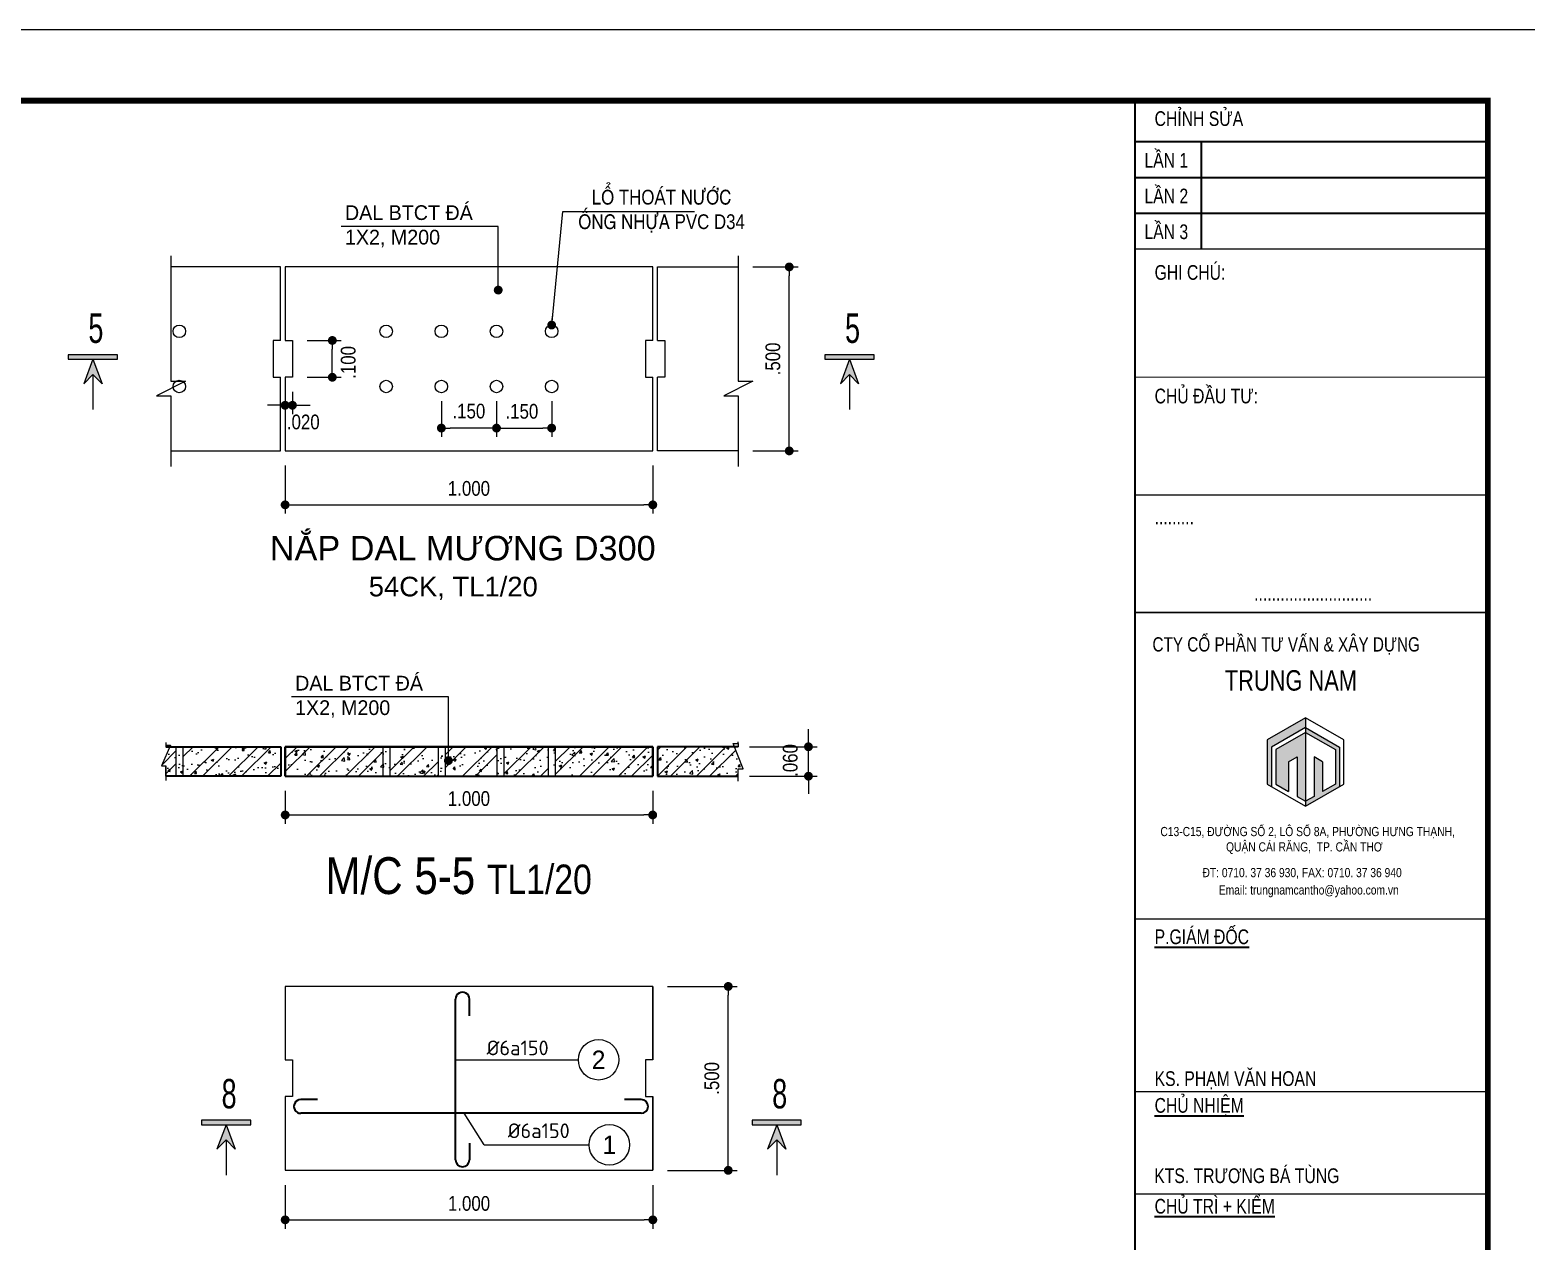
# Model space of a CAD drawing. Header units: millimetres. Extents: x -341 to 79, y 65 to 137.
# Drawn here: x -152.04 to -131.7, y 77.86 to 94.32 of the extents above; entities that cross this region are included whole.
import ezdxf
from ezdxf.enums import TextEntityAlignment as Align

# ---------------------------------------------------------------- set-up
doc = ezdxf.new("R2010")
doc.units = ezdxf.units.MM
doc.header["$LTSCALE"] = 0.3
doc.header["$MEASUREMENT"] = 0
doc.linetypes.add('ACAD_ISO03W100', pattern=[30, 12, -18])
doc.linetypes.add('HIDDEN', pattern=[0.375, 0.25, -0.125])
doc.layers.get('0').update_dxf_attribs({"linetype": 'CONTINUOUS', "lineweight": 13})
doc.layers.get('DEFPOINTS').update_dxf_attribs({"linetype": 'CONTINUOUS', "lineweight": 13})
for name, color, linetype in [('COBAN 61', 61, 'CONTINUOUS'), ('DUONGDAN 82', 82, 'CONTINUOUS'), ('GHI CHU', 30, 'CONTINUOUS'), ('GIUONG44', 44, 'CONTINUOUS'), ('LAYER 7', 7, 'CONTINUOUS'), ('LAYER1', 1, 'CONTINUOUS'), ('Layer10', 6, 'CONTINUOUS'), ('LAYER5', 5, 'CONTINUOUS'), ('LAYER7', 7, 'CONTINUOUS'), ('LAYER8', 8, 'CONTINUOUS'), ('TUONG43', 43, 'CONTINUOUS')]:
    doc.layers.add(name, color=color, linetype=linetype)
doc.layers.add('THOATNUOC', color=4, linetype='CONTINUOUS', lineweight=35)
doc.styles.add('AVO', font='VAVON.TTF')
doc.styles.add('HELVE-KT', font='VHELVCN.TTF')
doc.styles.add('ISO', font='isocpeur.ttf')
doc.styles.add('VNI - HELVE', font='VBOOKMN.TTF', dxfattribs={"width": 0.8})
doc.styles.add('VNIHC2', font='VHELVCN.TTF', dxfattribs={"width": 0.8})
doc.dimstyles.new('1-20', dxfattribs={"dimtxt": 0.2, "dimasz": 0.12, "dimexe": 0.12, "dimexo": 0.2, "dimgap": 0.12, "dimtad": 1, "dimdec": 3, "dimlfac": 0.2, "dimzin": 4, "dimdsep": 46, "dimtxsty": 'HELVE-KT', "dimblk1": 'DOT', "dimblk2": 'DOT', "dimsah": 1, "dimcen": -0.18, "dimadec": 3, "dimazin": 0, "dimtfac": 1, "dimtdec": 3, "dimtmove": 2, "dimatfit": 3, "dimldrblk": 'DOT', "dimfxl": 0, "dimtolj": 1, "dimtzin": 4, "dimarcsym": 0})

# ---------------------------------------------------------------- blocks, each defined once
blk = doc.blocks.new('_DOT')
at = {"color": 0, "linetype": 'ByBlock'}
blk.add_line((-0.5, 0), (-1, 0), dxfattribs=at)
at = {"color": 0, "linetype": 'ByBlock', "const_width": 0.5}
blk.add_lwpolyline([(-0.25, 0, 1), (0.25, 0, 1)], format="xyb", close=True, dxfattribs=at)
blk = doc.blocks.new('*D188')
at = {"layer": 'DEFPOINTS', "color": 0, "linetype": 'Continuous', "lineweight": -2, "ltscale": 0.08}
for p in [(-148.572, 88.601), (-143.572, 88.601), (-143.572, 87.868)]:
    blk.add_point(p, dxfattribs=at)
at = {"layer": 'LAYER1', "color": 0, "linetype": 'Continuous', "lineweight": -2, "ltscale": 0.08}
for p, q in [((-148.572, 88.401), (-148.572, 87.748)), ((-143.572, 88.401), (-143.572, 87.748)), ((-148.452, 87.868), (-143.692, 87.868))]:
    blk.add_line(p, q, dxfattribs=at)
at = {"layer": 'LAYER1', "color": 0, "linetype": 'Continuous', "lineweight": -2, "ltscale": 0.08, "xscale": 0.12, "yscale": 0.12, "zscale": 0.12, "rotation": 180}
blk.add_blockref('_DOT', (-148.572, 87.868), dxfattribs=at)
at = {"layer": 'LAYER1', "color": 0, "linetype": 'Continuous', "lineweight": -2, "ltscale": 0.08, "xscale": 0.12, "yscale": 0.12, "zscale": 0.12}
blk.add_blockref('_DOT', (-143.572, 87.868), dxfattribs=at)
at = {"layer": 'LAYER1', "color": 0, "linetype": 'Continuous', "ltscale": 0.08, "insert": (-146.072, 88.09), "char_height": 0.2, "attachment_point": 5, "style": 'HELVE-KT'}
blk.add_mtext('\\A1;1.000', dxfattribs=at)
blk = doc.blocks.new('*D189')
at = {"layer": 'DEFPOINTS', "color": 0, "linetype": 'Continuous', "lineweight": -2, "ltscale": 0.08}
for p in [(-142.41, 91.102), (-141.716, 91.102), (-142.41, 88.601)]:
    blk.add_point(p, dxfattribs=at)
at = {"layer": 'LAYER1', "color": 0, "linetype": 'Continuous', "lineweight": -2, "ltscale": 0.08}
for p, q in [((-142.21, 91.102), (-141.596, 91.102)), ((-141.716, 88.721), (-141.716, 90.982)), ((-142.21, 88.601), (-141.596, 88.601))]:
    blk.add_line(p, q, dxfattribs=at)
at = {"layer": 'LAYER1', "color": 0, "linetype": 'Continuous', "lineweight": -2, "ltscale": 0.08, "xscale": 0.12, "yscale": 0.12, "zscale": 0.12}
for p, rotation in [((-141.716, 91.102), 90), ((-141.716, 88.601), 270)]:
    blk.add_blockref('_DOT', p, dxfattribs=dict(at, rotation=rotation))
at = {"layer": 'LAYER1', "color": 0, "linetype": 'Continuous', "ltscale": 0.08, "insert": (-141.938, 89.851), "char_height": 0.2, "attachment_point": 5, "rotation": 90, "style": 'HELVE-KT'}
blk.add_mtext('\\A1;.500', dxfattribs=at)
blk = doc.blocks.new('*D190')
at = {"layer": 'DEFPOINTS', "color": 0, "linetype": 'Continuous', "lineweight": -2, "ltscale": 0.08}
for p in [(-148.571, 84.179), (-143.573, 84.179), (-143.573, 83.652)]:
    blk.add_point(p, dxfattribs=at)
at = {"layer": 'LAYER1', "color": 0, "linetype": 'Continuous', "lineweight": -2, "ltscale": 0.08}
for p, q in [((-148.571, 83.979), (-148.571, 83.532)), ((-143.573, 83.979), (-143.573, 83.532)), ((-148.451, 83.652), (-143.693, 83.652))]:
    blk.add_line(p, q, dxfattribs=at)
at = {"layer": 'LAYER1', "color": 0, "linetype": 'Continuous', "lineweight": -2, "ltscale": 0.08, "xscale": 0.12, "yscale": 0.12, "zscale": 0.12, "rotation": 180}
blk.add_blockref('_DOT', (-148.571, 83.652), dxfattribs=at)
at = {"layer": 'LAYER1', "color": 0, "linetype": 'Continuous', "lineweight": -2, "ltscale": 0.08, "xscale": 0.12, "yscale": 0.12, "zscale": 0.12}
blk.add_blockref('_DOT', (-143.573, 83.652), dxfattribs=at)
at = {"layer": 'LAYER1', "color": 0, "linetype": 'Continuous', "ltscale": 0.08, "insert": (-146.072, 83.874), "char_height": 0.2, "attachment_point": 5, "style": 'HELVE-KT'}
blk.add_mtext('\\A1;1.000', dxfattribs=at)
blk = doc.blocks.new('*D191')
at = {"layer": 'DEFPOINTS', "color": 0, "linetype": 'Continuous', "lineweight": -2, "ltscale": 0.08}
for p in [(-142.457, 84.579), (-141.455, 84.579), (-142.457, 84.179)]:
    blk.add_point(p, dxfattribs=at)
at = {"layer": 'LAYER1', "color": 0, "linetype": 'Continuous', "lineweight": -2, "ltscale": 0.08}
for p, q in [((-141.455, 84.699), (-141.455, 84.819)), ((-142.257, 84.579), (-141.335, 84.579)), ((-141.455, 84.179), (-141.455, 84.579)), ((-142.257, 84.179), (-141.335, 84.179)), ((-141.455, 84.059), (-141.455, 83.939))]:
    blk.add_line(p, q, dxfattribs=at)
at = {"layer": 'LAYER1', "color": 0, "linetype": 'Continuous', "lineweight": -2, "ltscale": 0.08, "xscale": 0.12, "yscale": 0.12, "zscale": 0.12}
for p, rotation in [((-141.455, 84.579), 270), ((-141.455, 84.179), 90)]:
    blk.add_blockref('_DOT', p, dxfattribs=dict(at, rotation=rotation))
at = {"layer": 'LAYER1', "color": 0, "linetype": 'Continuous', "ltscale": 0.08, "insert": (-141.702, 84.393), "char_height": 0.2, "attachment_point": 5, "rotation": 90, "style": 'HELVE-KT'}
blk.add_mtext('\\A1;.060', dxfattribs=at)
blk = doc.blocks.new('*D192')
at = {"layer": 'DEFPOINTS', "color": 0, "linetype": 'Continuous', "lineweight": -2, "ltscale": 0.08}
for p in [(-148.571, 78.821), (-143.571, 78.821), (-143.571, 78.148)]:
    blk.add_point(p, dxfattribs=at)
at = {"layer": 'LAYER1', "color": 0, "linetype": 'Continuous', "lineweight": -2, "ltscale": 0.08}
for p, q in [((-148.571, 78.621), (-148.571, 78.028)), ((-143.571, 78.621), (-143.571, 78.028)), ((-148.451, 78.148), (-143.691, 78.148))]:
    blk.add_line(p, q, dxfattribs=at)
at = {"layer": 'LAYER1', "color": 0, "linetype": 'Continuous', "lineweight": -2, "ltscale": 0.08, "xscale": 0.12, "yscale": 0.12, "zscale": 0.12, "rotation": 180}
blk.add_blockref('_DOT', (-148.571, 78.148), dxfattribs=at)
at = {"layer": 'LAYER1', "color": 0, "linetype": 'Continuous', "lineweight": -2, "ltscale": 0.08, "xscale": 0.12, "yscale": 0.12, "zscale": 0.12}
blk.add_blockref('_DOT', (-143.571, 78.148), dxfattribs=at)
at = {"layer": 'LAYER1', "color": 0, "linetype": 'Continuous', "ltscale": 0.08, "insert": (-146.071, 78.37), "char_height": 0.2, "attachment_point": 5, "style": 'HELVE-KT'}
blk.add_mtext('\\A1;1.000', dxfattribs=at)
blk = doc.blocks.new('*D193')
at = {"layer": 'DEFPOINTS', "color": 0, "linetype": 'Continuous', "lineweight": -2, "ltscale": 0.08}
for p in [(-143.571, 81.321), (-142.546, 81.321), (-143.571, 78.821)]:
    blk.add_point(p, dxfattribs=at)
at = {"layer": 'LAYER1', "color": 0, "linetype": 'Continuous', "lineweight": -2, "ltscale": 0.08}
for p, q in [((-143.371, 81.321), (-142.426, 81.321)), ((-142.546, 78.941), (-142.546, 81.201)), ((-143.371, 78.821), (-142.426, 78.821))]:
    blk.add_line(p, q, dxfattribs=at)
at = {"layer": 'LAYER1', "color": 0, "linetype": 'Continuous', "lineweight": -2, "ltscale": 0.08, "xscale": 0.12, "yscale": 0.12, "zscale": 0.12}
for p, rotation in [((-142.546, 81.321), 90), ((-142.546, 78.821), 270)]:
    blk.add_blockref('_DOT', p, dxfattribs=dict(at, rotation=rotation))
at = {"layer": 'LAYER1', "color": 0, "linetype": 'Continuous', "ltscale": 0.08, "insert": (-142.768, 80.071), "char_height": 0.2, "attachment_point": 5, "rotation": 90, "style": 'HELVE-KT'}
blk.add_mtext('\\A1;.500', dxfattribs=at)
blk = doc.blocks.new('*D196')
at = {"layer": 'DEFPOINTS', "color": 0, "linetype": 'Continuous', "lineweight": -2, "ltscale": 0.08}
for p in [(-148.572, 89.602), (-148.472, 89.602), (-148.472, 89.221)]:
    blk.add_point(p, dxfattribs=at)
at = {"layer": 'LAYER1', "color": 0, "linetype": 'Continuous', "lineweight": -2, "ltscale": 0.08}
for p, q in [((-148.572, 89.402), (-148.572, 89.101)), ((-148.472, 89.402), (-148.472, 89.101)), ((-148.692, 89.221), (-148.812, 89.221)), ((-148.572, 89.221), (-148.472, 89.221)), ((-148.352, 89.221), (-148.232, 89.221))]:
    blk.add_line(p, q, dxfattribs=at)
at = {"layer": 'LAYER1', "color": 0, "linetype": 'Continuous', "lineweight": -2, "ltscale": 0.08, "xscale": 0.12, "yscale": 0.12, "zscale": 0.12}
blk.add_blockref('_DOT', (-148.572, 89.221), dxfattribs=at)
at = {"layer": 'LAYER1', "color": 0, "linetype": 'Continuous', "lineweight": -2, "ltscale": 0.08, "xscale": 0.12, "yscale": 0.12, "zscale": 0.12, "rotation": 180}
blk.add_blockref('_DOT', (-148.472, 89.221), dxfattribs=at)
at = {"layer": 'LAYER1', "color": 0, "linetype": 'Continuous', "ltscale": 0.08, "insert": (-148.325, 88.993), "char_height": 0.2, "attachment_point": 5, "style": 'HELVE-KT'}
blk.add_mtext('\\A1;.020', dxfattribs=at)
blk = doc.blocks.new('*D197')
at = {"layer": 'DEFPOINTS', "color": 0, "linetype": 'Continuous', "lineweight": -2, "ltscale": 0.08}
for p in [(-148.472, 90.102), (-147.93, 90.102), (-148.472, 89.602)]:
    blk.add_point(p, dxfattribs=at)
at = {"layer": 'LAYER1', "color": 0, "linetype": 'Continuous', "lineweight": -2, "ltscale": 0.08}
for p, q in [((-148.272, 90.102), (-147.81, 90.102)), ((-147.93, 89.722), (-147.93, 89.982)), ((-148.272, 89.602), (-147.81, 89.602))]:
    blk.add_line(p, q, dxfattribs=at)
at = {"layer": 'LAYER1', "color": 0, "linetype": 'Continuous', "lineweight": -2, "ltscale": 0.08, "xscale": 0.12, "yscale": 0.12, "zscale": 0.12}
for p, rotation in [((-147.93, 90.102), 90), ((-147.93, 89.602), 270)]:
    blk.add_blockref('_DOT', p, dxfattribs=dict(at, rotation=rotation))
at = {"layer": 'LAYER1', "color": 0, "linetype": 'Continuous', "ltscale": 0.08, "insert": (-147.713, 89.804), "char_height": 0.2, "attachment_point": 5, "rotation": 90, "style": 'HELVE-KT'}
blk.add_mtext('\\A1;.100', dxfattribs=at)
blk = doc.blocks.new('*D198')
at = {"layer": 'DEFPOINTS', "color": 0, "linetype": 'Continuous', "lineweight": -2, "ltscale": 0.08}
for p in [(-145.697, 89.477), (-144.947, 89.477), (-144.947, 88.911)]:
    blk.add_point(p, dxfattribs=at)
at = {"layer": 'LAYER1', "color": 0, "linetype": 'Continuous', "lineweight": -2, "ltscale": 0.08}
for p, q in [((-145.697, 89.277), (-145.697, 88.791)), ((-144.947, 89.277), (-144.947, 88.791)), ((-145.577, 88.911), (-145.067, 88.911))]:
    blk.add_line(p, q, dxfattribs=at)
at = {"layer": 'LAYER1', "color": 0, "linetype": 'Continuous', "lineweight": -2, "ltscale": 0.08, "xscale": 0.12, "yscale": 0.12, "zscale": 0.12, "rotation": 180}
blk.add_blockref('_DOT', (-145.697, 88.911), dxfattribs=at)
at = {"layer": 'LAYER1', "color": 0, "linetype": 'Continuous', "lineweight": -2, "ltscale": 0.08, "xscale": 0.12, "yscale": 0.12, "zscale": 0.12}
blk.add_blockref('_DOT', (-144.947, 88.911), dxfattribs=at)
at = {"layer": 'LAYER1', "color": 0, "linetype": 'Continuous', "ltscale": 0.08, "insert": (-145.352, 89.138), "char_height": 0.2, "attachment_point": 5, "style": 'HELVE-KT'}
blk.add_mtext('\\A1;.150', dxfattribs=at)
blk = doc.blocks.new('*D199')
at = {"layer": 'DEFPOINTS', "color": 0, "linetype": 'Continuous', "lineweight": -2, "ltscale": 0.08}
for p in [(-146.447, 89.477), (-145.697, 89.477), (-146.447, 88.911)]:
    blk.add_point(p, dxfattribs=at)
at = {"layer": 'LAYER1', "color": 0, "linetype": 'Continuous', "lineweight": -2, "ltscale": 0.08}
for p, q in [((-146.447, 89.277), (-146.447, 88.791)), ((-145.697, 89.277), (-145.697, 88.791)), ((-145.817, 88.911), (-146.327, 88.911))]:
    blk.add_line(p, q, dxfattribs=at)
at = {"layer": 'LAYER1', "color": 0, "linetype": 'Continuous', "lineweight": -2, "ltscale": 0.08, "xscale": 0.12, "yscale": 0.12, "zscale": 0.12, "rotation": 180}
blk.add_blockref('_DOT', (-146.447, 88.911), dxfattribs=at)
at = {"layer": 'LAYER1', "color": 0, "linetype": 'Continuous', "lineweight": -2, "ltscale": 0.08, "xscale": 0.12, "yscale": 0.12, "zscale": 0.12}
blk.add_blockref('_DOT', (-145.697, 88.911), dxfattribs=at)
at = {"layer": 'LAYER1', "color": 0, "linetype": 'Continuous', "ltscale": 0.08, "insert": (-146.073, 89.141), "char_height": 0.2, "attachment_point": 5, "style": 'HELVE-KT'}
blk.add_mtext('\\A1;.150', dxfattribs=at)
blk = doc.blocks.new('GA')
at = {"linetype": 'Continuous', "ltscale": 0.08}
h = blk.add_hatch(color=8, dxfattribs=at)
h.paths.add_polyline_path([(158.27, 167.362), (158.27, 167.496), (157.749, 167.195), (157.749, 166.594), (157.807, 166.561), (157.807, 167.095)])
h.paths.add_polyline_path([(158.27, 167.296), (157.865, 167.062), (157.865, 166.594), (158.039, 166.494), (158.039, 166.895), (158.154, 166.962), (158.154, 166.427), (158.27, 166.36)])
blk.add_hatch(color=8, dxfattribs=at).paths.add_polyline_path([(158.502, 166.895), (158.386, 166.962), (158.386, 166.427), (158.27, 166.36), (158.27, 166.294), (158.733, 166.561), (158.733, 167.095), (158.27, 167.362), (158.27, 167.296), (158.675, 167.062), (158.675, 166.594), (158.502, 166.494)])
for p, q in [((158.27, 167.496), (158.27, 167.362)), ((158.27, 167.496), (158.27, 166.294)), ((158.27, 167.362), (157.807, 167.095)), ((158.27, 167.296), (157.865, 167.062)), ((158.27, 167.362), (158.733, 167.095)), ((158.27, 167.296), (158.27, 166.36)), ((158.27, 167.296), (158.675, 167.062)), ((157.807, 167.095), (157.807, 166.561)), ((157.865, 167.062), (157.865, 166.594)), ((158.675, 167.062), (158.675, 166.594)), ((158.733, 167.095), (158.733, 166.561)), ((158.039, 166.895), (158.154, 166.962)), ((158.039, 166.895), (158.039, 166.494)), ((158.154, 166.962), (158.154, 166.427)), ((158.502, 166.895), (158.386, 166.962)), ((158.386, 166.962), (158.386, 166.427)), ((158.502, 166.895), (158.502, 166.494))]:
    blk.add_line(p, q, dxfattribs=at)
blk.add_lwpolyline([(157.749, 166.594), (158.27, 166.294), (158.791, 166.594), (158.791, 167.195), (158.27, 167.496), (157.749, 167.195)], close=True, dxfattribs=at)
for points in [[(157.865, 166.594), (158.039, 166.494)], [(158.675, 166.594), (158.502, 166.494)], [(158.154, 166.427), (158.27, 166.36)], [(158.386, 166.427), (158.27, 166.36)]]:
    blk.add_lwpolyline(points, dxfattribs=at)
for points in [[(155.949, 153.941), (160.749, 153.941)], [(155.949, 153.594), (160.749, 153.594)], [(155.949, 152.621), (160.749, 152.621)], [(155.949, 152.274), (160.749, 152.274)]]:
    blk.add_lwpolyline(points)
at = {"layer": 'LAYER 7', "lineweight": 35}
for points in [[(155.949, 175.327), (160.749, 175.327)], [(156.853, 173.869), (156.853, 175.327)], [(155.949, 174.841), (160.749, 174.841)], [(155.949, 174.355), (160.749, 174.355)], [(155.949, 156.371), (160.749, 156.371)], [(158.666, 148.802), (158.666, 148.108)], [(159.707, 148.802), (159.707, 148.802), (159.707, 148.108)], [(159.707, 148.455), (160.749, 148.455)]]:
    blk.add_lwpolyline(points, dxfattribs=at)
at = {"layer": 'LAYER7', "const_width": 0.0278}
blk.add_lwpolyline([(160.749, 175.883), (155.949, 175.883), (155.949, 148.108), (160.749, 148.108)], close=True, dxfattribs=at)
at = {"layer": 'LAYER7'}
for points, const_width in [([(155.949, 173.869), (160.749, 173.869)], 0.0174), ([(155.949, 172.125), (160.749, 172.125)], 0.0174), ([(155.949, 170.525), (160.749, 170.525)], 0.0174), ([(155.949, 168.925), (160.749, 168.925)], 0.0212), ([(155.949, 164.759), (160.749, 164.759)], 0.0174), ([(155.949, 162.412), (160.749, 162.412)], 0.0174), ([(155.949, 161.023), (160.749, 161.023)], 0.0174), ([(155.949, 159.634), (160.749, 159.634)], 0.0174), ([(155.949, 158.246), (160.749, 158.246)], 0.0174), ([(155.949, 156.857), (160.749, 156.857)], 0.0174), ([(155.949, 151.51), (160.749, 151.51)], 0.0174), ([(155.949, 148.802), (160.749, 148.802)], 0.0174)]:
    blk.add_lwpolyline(points, dxfattribs=dict(at, const_width=const_width))
at = {"layer": 'LAYER 7', "lineweight": 35, "attachment_point": 1, "style": 'VNI - HELVE'}
for s, insert, char_height, width in [('CHÆNH SÖÛA', (156.217, 175.74), 0.2, 5.31965), ('LAÀN 1', (156.079, 175.174), 0.2, 5.31965), ('LAÀN 2', (156.079, 174.688), 0.2, 5.31965), ('LAÀN 3', (156.079, 174.202), 0.2, 5.31965), ('GHI CHUÙ:', (156.217, 173.649), 0.2, 5.31965), ('CHUÛ ÑAÀU TÖ:', (156.217, 171.969), 0.2, 5.31965), ('.........', (156.217, 170.324), 0.2, 5.31965), ('...........................', (157.571, 169.286), 0.2, 5.31965), ('{\\LP.GIAÙM ÑOÁC}', (156.217, 164.618), 0.2, 5.31965), ('KS. PHAÏM VAÊN HOAN', (156.217, 162.69), 0.2, 5.31965), ('{\\LCHUÛ NHIEÄM}', (156.217, 162.326), 0.2, 5.31965), ('KTS. TRÖÔNG BAÙ TUØNG', (156.212, 161.37), 0.2, 5.31965), ('{\\LCHUÛ TRÌ + KIEÅM}', (156.217, 160.955), 0.2, 5.31965), ('KS. PHAÏM VAÊN HOAN', (156.217, 159.912), 0.2, 5.31965), ('{\\LTHIEÁT KEÁ}', (156.217, 159.532), 0.2, 5.31965), ('KS. PHAÏM VAÊN HOAN', (156.217, 158.524), 0.2, 5.31965), ('{\\LTHEÅ HIEÄN}', (156.217, 158.179), 0.2, 5.31965), ('KS. ÑAËNG MINH VUI', (156.217, 157.177), 0.2, 5.31965), ('{\\fVNI-Helve|b0|i0|c0|p2;THIEÁT KEÁ BAÛN VEÕ THI COÂNG}', (156.707, 156.71), 0.2, 5.31965), ('{\\fVNI-Helve|b0|i0|c0|p2;TEÂN COÂNG TRÌNH}', (157.273, 156.212), 0.2, 5.31965), ('XAÂY DÖÏNG KHU NHAØ ÔÛ CHO\\PVÑV, HLV THEÅ THAO THAØNH \\PTÍCH CAO TAÏI KHU LHTDTT, \\P       TP. CAÀN THÔ', (156.192, 155.772), 0.25, 7.09083), ('{\\fVNI-Helve|b0|i0|c0|p2;HAÏNG MUÏC:}', (157.663, 153.883), 0.2, 5.31965), ('THOAÙT NÖÔÙC NGOAÏI VI', (156.489, 153.247), 0.25, 7.09083), ('{\\fVNI-Helve|b0|i0|c0|p2;ÑÒA ÑIEÅM:}', (157.754, 152.524), 0.2, 5.31965), ('{\\fVNI-Helve|b0|i0|c0|p2;.....................}', (157.72, 152.167), 0.17359, 5.31965), ('{\\fVNI-Helve|b0|i0|c0|p2;TEÂN BAÛN VEÕ}', (157.678, 151.327), 0.2, 5.31965), ('{\\fVNI-Helve|b0|i0|c0|p2;HOAØN THAØNH}', (156.785, 148.695), 0.15, 5.31965), ('{\\fVNI-Helve|b0|i0|c0|p2;TN}', (159.047, 148.564), 0.2, 5.31965), ('{\\fVNI-Helve|b0|i0|c0|p2;.../10/2014}', (156.859, 148.43), 0.2, 5.31965), ('{\\fVNI-Helve|b0|i0|c0|p2;05}', (160.129, 148.392), 0.2, 5.31965)]:
    blk.add_mtext(s, dxfattribs=dict(at, insert=insert, char_height=char_height, width=width))
at = {"layer": 'LAYER5', "attachment_point": 1, "style": 'VNI - HELVE'}
for s, insert, char_height, width in [('{\\H0.9774x;CTY COÅ PHAÀN TÖ VAÁN & XAÂY DÖÏNG} ', (156.188, 168.59), 0.19891, 4.67984), ('TRUNG NAM', (157.171, 168.142), 0.2777, 3.59296), ('{\\fVNI-Helve|b0|i0|c0|p2;C13-C15, ÑÖÔØNG SOÁ 2, LOÂ SOÁ 8A, PHÖÔØNG HÖNG THAÏNH, \\P                       QUAÄN CAÙI RAÊNG,  TP. CAÀN THÔ}', (156.296, 166.011), 0.12499, 8.0242), ('{\\fVNI-Helve|b0|i0|c0|p2;ÑT: 0710. 37 36 930, FAX: 0710. 37 36 940}', (156.868, 165.453), 0.12499, 8.0242), ('{\\fVNI-Helve|b0|i0|c0|p2;Email: trungnamcantho@yahoo.com.vn}', (157.09, 165.217), 0.12499, 8.0242)]:
    blk.add_mtext(s, dxfattribs=dict(at, insert=insert, char_height=char_height, width=width))

msp = doc.modelspace()

# ---------------------------------------------------------------- hatches: boundary and pattern name
at = {"layer": 'LAYER7', "linetype": 'Continuous', "ltscale": 0.08}
for points in [[(-151.1865, 89.8466), (-151.3107, 89.5139), (-151.1865, 89.6402), (-151.0622, 89.5139)], [(-140.8963, 89.8466), (-141.0206, 89.5139), (-140.8963, 89.6402), (-140.7721, 89.5139)], [(-149.3751, 79.441), (-149.4994, 79.1084), (-149.3751, 79.2347), (-149.2509, 79.1084)], [(-141.8871, 79.441), (-142.0114, 79.1084), (-141.8871, 79.2347), (-141.7629, 79.1084)]]:
    msp.add_hatch(color=256, dxfattribs=at).paths.add_polyline_path(points)
at = {"layer": 'LAYER8', "linetype": 'Continuous', "ltscale": 0.08}
h = msp.add_hatch(dxfattribs=at)
h.set_pattern_fill('AR-CONC', color=256, scale=0.05, style=0)
h.set_pattern_definition([(50, (213.32863, -141.8182), (0.3586301, -0.03137607), [0.0375, -0.4125]), (355, (213.32863, -141.8182), (-0.06937567, 0.37609607), [0.03, -0.33]), (100.4514, (213.35852, -141.8208), (0.2892547, 0.34471977), [0.0318701, -0.35057106]), (46.1842, (213.32863, -141.7182), (0.53362052, -0.0827595), [0.05625, -0.61875]), (96.6356, (213.3731, -141.7251), (0.46733135, 0.48705894), [0.04780514, -0.5258565]), (351.1842, (213.32863, -141.7182), (0.467331, 0.4870593), [0.045, -0.495]), (21, (213.37863, -141.7432), (0.29845353, -0.20130945), [0.0375, -0.4125]), (326, (213.37863, -141.7432), (0.12165767, 0.36257502), [0.03, -0.33]), (71.4514, (213.4035, -141.75997), (0.42011131, 0.16126525), [0.0318701, -0.35057106]), (37.5, (213.32863, -141.8182), (0.006079928, 0.166446927), [0, -0.326, 0, -0.335, 0, -0.33125]), (7.5, (213.32863, -141.8182), (0.13153477, 0.197205856), [0, -0.191, 0, -0.3185, 0, -0.12625]), (327.5, (213.21713, -141.8182), (0.26691122, -0.011277436), [0, -0.125, 0, -0.39, 0, -0.5175]), (317.5, (213.16713, -141.8182), (0.29159308, 0.05005249), [0, -0.1625, 0, -0.259, 0, -0.3675])])
h.paths.add_polyline_path([(-148.6319, 84.1792), (-148.6319, 84.5792), (-149.9569, 84.5792), (-149.9569, 84.1792)])
h.paths.add_polyline_path([(-150.0569, 84.1792), (-149.9569, 84.1792), (-149.9569, 84.5792), (-150.0569, 84.5792)])
h.paths.add_polyline_path([(-147.2428, 84.1792), (-147.2428, 84.5792), (-148.5713, 84.5792), (-148.5713, 84.1792)])
h.paths.add_polyline_path([(-147.2428, 84.1792), (-147.1428, 84.1792), (-147.1428, 84.5792), (-147.2428, 84.5792)])
h.paths.add_polyline_path([(-146.4928, 84.1792), (-146.4928, 84.5792), (-147.1428, 84.5792), (-147.1428, 84.1792)])
h.paths.add_polyline_path([(-146.3928, 84.5792), (-146.4928, 84.5792), (-146.4928, 84.1792), (-146.3928, 84.1792)])
h.paths.add_polyline_path([(-145.6928, 84.1792), (-145.6928, 84.5792), (-146.3928, 84.5792), (-146.3928, 84.1792)])
h.paths.add_polyline_path([(-145.5928, 84.5792), (-145.6928, 84.5792), (-145.6928, 84.1792), (-145.5928, 84.1792)])
h.paths.add_polyline_path([(-144.9928, 84.1792), (-144.9928, 84.5792), (-145.5928, 84.5792), (-145.5928, 84.1792)])
h.paths.add_polyline_path([(-144.8928, 84.5792), (-144.9928, 84.5792), (-144.9928, 84.1792), (-144.8928, 84.1792)])
h.paths.add_polyline_path([(-143.5728, 84.1792), (-143.5728, 84.5792), (-144.8928, 84.5792), (-144.8928, 84.1792)])
h.paths.add_polyline_path([(-142.411, 84.1792), (-142.411, 84.2786), (-142.3426, 84.2786), (-142.4622, 84.5792), (-143.5088, 84.5792), (-143.5088, 84.1792)])
h.paths.add_polyline_path([(-150.1411, 84.5792), (-150.2525, 84.3192), (-150.1925, 84.3192), (-150.1925, 84.1792), (-150.0569, 84.1792), (-150.0569, 84.5792)])
at = {"layer": 'LAYER8', "linetype": 'ByBlock'}
h = msp.add_hatch(dxfattribs=at)
h.set_pattern_fill('ANSI32', color=256, style=0)
h.set_pattern_definition([(45, (213.32863, -141.8182), (-0.26516504, 0.26516504), []), (45, (213.5054, -141.8182), (-0.26516504, 0.26516504), [])])
h.paths.add_polyline_path([(-147.2428, 84.1792), (-147.2428, 84.5792), (-148.5713, 84.5792), (-148.5713, 84.1792)])
h.paths.add_polyline_path([(-148.6319, 84.1792), (-148.6319, 84.5792), (-149.9569, 84.5792), (-149.9569, 84.1792)])
h.paths.add_polyline_path([(-146.4928, 84.1792), (-146.4928, 84.5792), (-147.1428, 84.5792), (-147.1428, 84.1792)])
h.paths.add_polyline_path([(-145.6928, 84.1792), (-145.6928, 84.5792), (-146.3928, 84.5792), (-146.3928, 84.1792)])
h.paths.add_polyline_path([(-144.9928, 84.1792), (-144.9928, 84.5792), (-145.5928, 84.5792), (-145.5928, 84.1792)])
h.paths.add_polyline_path([(-143.5728, 84.1792), (-143.5728, 84.5792), (-144.8928, 84.5792), (-144.8928, 84.1792)])
h.paths.add_polyline_path([(-142.411, 84.1792), (-142.411, 84.2786), (-142.3426, 84.2786), (-142.4622, 84.5792), (-143.5088, 84.5792), (-143.5088, 84.1792)])
h.paths.add_polyline_path([(-150.1411, 84.5792), (-150.2525, 84.3192), (-150.1925, 84.3192), (-150.1925, 84.1792), (-150.0569, 84.1792), (-150.0569, 84.5792)])

# ---------------------------------------------------------------- linework, layer by layer
at = {"layer": 'COBAN 61'}
for p, q in [((-148.6361, 91.102), (-150.1256, 91.102)), ((-148.6361, 90.102), (-148.6361, 91.102)), ((-143.5721, 91.102), (-148.5721, 91.102)), ((-148.5721, 91.102), (-148.5721, 90.102)), ((-143.5721, 90.102), (-143.5721, 91.102)), ((-143.508, 90.102), (-143.508, 91.102)), ((-143.508, 91.102), (-142.4095, 91.102)), ((-148.6361, 90.102), (-148.7361, 90.102)), ((-148.7361, 90.102), (-148.7361, 89.602)), ((-148.5721, 90.102), (-148.4721, 90.102)), ((-148.4721, 90.102), (-148.4721, 89.602)), ((-143.5721, 90.102), (-143.6721, 90.102)), ((-143.6721, 90.102), (-143.6721, 89.602)), ((-143.508, 90.102), (-143.408, 90.102)), ((-143.408, 90.102), (-143.408, 89.602)), ((-148.7361, 89.602), (-148.6361, 89.602)), ((-148.6361, 88.6006), (-148.6361, 89.602)), ((-148.5721, 89.602), (-148.5721, 88.6006)), ((-148.4721, 89.602), (-148.5721, 89.602)), ((-143.6721, 89.602), (-143.5721, 89.602)), ((-143.5721, 88.6006), (-143.5721, 89.602)), ((-143.508, 88.6006), (-143.508, 89.602)), ((-143.408, 89.602), (-143.508, 89.602)), ((-150.1256, 88.6006), (-148.6361, 88.6006)), ((-148.5721, 88.6006), (-143.5721, 88.6006)), ((-142.4095, 88.6006), (-143.508, 88.6006)), ((-143.5713, 81.3214), (-148.5713, 81.3214)), ((-148.5713, 81.3214), (-148.5713, 80.3227)), ((-143.5713, 81.3214), (-148.5713, 81.3214)), ((-148.5713, 81.3214), (-148.5713, 80.3227)), ((-143.5713, 81.3214), (-143.5713, 80.3227)), ((-143.5713, 80.3227), (-143.5713, 81.3214)), ((-148.5713, 80.3227), (-148.4713, 80.3227)), ((-148.4713, 80.3227), (-148.4713, 79.8227)), ((-143.5713, 80.3227), (-143.6713, 80.3227)), ((-143.6713, 80.3227), (-143.6713, 79.8227)), ((-148.5713, 79.8227), (-148.5713, 78.8214)), ((-148.5713, 79.8227), (-148.5713, 78.8214)), ((-148.4713, 79.8227), (-148.5713, 79.8227)), ((-143.6713, 79.8227), (-143.5713, 79.8227)), ((-143.5713, 79.8227), (-143.5713, 78.8214)), ((-143.5713, 78.8214), (-143.5713, 79.8227)), ((-148.5713, 78.8214), (-143.5713, 78.8214)), ((-148.5713, 78.8214), (-143.5713, 78.8214))]:
    msp.add_line(p, q, dxfattribs=at)
at = {"layer": 'DEFPOINTS', "linetype": 'Continuous', "ltscale": 0.08}
msp.add_lwpolyline([(-173.2157, 64.6235), (-131.2157, 64.6235), (-131.2157, 94.3235), (-173.2157, 94.3235)], close=True, dxfattribs=at)
at = {"layer": 'DUONGDAN 82'}
for centre in [(-144.3091, 80.3239), (-144.1621, 79.1679)]:
    msp.add_ellipse(centre, major_axis=(-0.1945, 0.1945), ratio=1, start_param=4.7123889, end_param=10.9955742, dxfattribs=at)
at = {"layer": 'GIUONG44', "linetype": 'Continuous', "ltscale": 0.08}
for points in [[(-150.1256, 91.2509), (-150.1256, 89.5491), (-149.9279, 89.5491), (-150.3233, 89.3514), (-150.1256, 89.3514), (-150.1256, 88.3911)], [(-142.4095, 91.2509), (-142.4095, 89.5491), (-142.2118, 89.5491), (-142.6072, 89.3514), (-142.4095, 89.3514), (-142.4095, 88.3911)]]:
    msp.add_lwpolyline(points, dxfattribs=at)
at = {"layer": 'LAYER1', "linetype": 'Continuous', "ltscale": 0.08}
for points in [[(-151.5212, 89.8466), (-150.8517, 89.8466), (-150.8517, 89.9089), (-151.5212, 89.9089)], [(-141.2311, 89.8466), (-140.5616, 89.8466), (-140.5616, 89.9089), (-141.2311, 89.9089)], [(-149.7099, 79.441), (-149.0404, 79.441), (-149.0404, 79.5034), (-149.7099, 79.5034)], [(-142.2219, 79.441), (-141.5524, 79.441), (-141.5524, 79.5034), (-142.2219, 79.5034)]]:
    msp.add_lwpolyline(points, close=True, dxfattribs=at)
for points in [[(-146.2532, 80.3219), (-144.5841, 80.3219)], [(-145.866, 79.1659), (-146.1371, 79.5965)], [(-145.866, 79.1659), (-144.4371, 79.1659)]]:
    msp.add_lwpolyline(points, dxfattribs=at)
for points in [[(-151.5212, 89.8466), (-151.5212, 89.9089), (-150.8517, 89.8466), (-150.8517, 89.9089)], [(-141.2311, 89.8466), (-141.2311, 89.9089), (-140.5616, 89.8466), (-140.5616, 89.9089)], [(-149.7099, 79.441), (-149.7099, 79.5034), (-149.0404, 79.441), (-149.0404, 79.5034)], [(-142.2219, 79.441), (-142.2219, 79.5034), (-141.5524, 79.441), (-141.5524, 79.5034)]]:
    msp.add_solid(points, dxfattribs=at)
at = {"layer": 'LAYER7', "linetype": 'Continuous', "ltscale": 0.003}
for p, q in [((-142.411, 84.6224), (-142.411, 84.6479)), ((-142.3426, 84.2786), (-142.4794, 84.6224)), ((-142.4794, 84.6224), (-142.411, 84.6224)), ((-142.411, 84.1131), (-142.411, 84.2786)), ((-142.411, 84.2786), (-142.3426, 84.2786))]:
    msp.add_line(p, q, dxfattribs=at)
at = {"layer": 'LAYER7', "linetype": 'HIDDEN', "ltscale": 20}
for p, q in [((-150.1325, 84.5992), (-150.2525, 84.3192)), ((-150.1925, 84.6392), (-150.1925, 84.5992)), ((-150.1925, 84.5992), (-150.1325, 84.5992)), ((-150.2525, 84.3192), (-150.1925, 84.3192)), ((-150.1925, 84.3192), (-150.1925, 84.1192))]:
    msp.add_line(p, q, dxfattribs=at)
at = {"layer": 'LAYER7', "ltscale": 20}
for p, q in [((-150.1925, 84.5992), (-150.1925, 84.5792)), ((-142.411, 84.6224), (-142.411, 84.5792)), ((-150.1925, 84.1792), (-150.1925, 84.3192)), ((-142.411, 84.1792), (-142.411, 84.2786))]:
    msp.add_line(p, q, dxfattribs=at)
at = {"layer": 'LAYER7', "linetype": 'ACAD_ISO03W100', "ltscale": 0.007}
for p, q in [((-149.9569, 84.5792), (-150.0569, 84.5792)), ((-149.2069, 84.5792), (-149.3069, 84.5792)), ((-147.1428, 84.5792), (-147.2428, 84.5792)), ((-146.3928, 84.5792), (-146.4928, 84.5792)), ((-145.5928, 84.5792), (-145.6928, 84.5792)), ((-144.8928, 84.5792), (-144.9928, 84.5792)), ((-150.0569, 84.1792), (-149.9569, 84.1792)), ((-149.3069, 84.1792), (-149.2069, 84.1792)), ((-147.9928, 84.1792), (-147.8928, 84.1792)), ((-147.2428, 84.1792), (-147.1428, 84.1792)), ((-146.4928, 84.1792), (-146.3928, 84.1792)), ((-145.6928, 84.1792), (-145.5928, 84.1792)), ((-144.9928, 84.1792), (-144.8928, 84.1792)), ((-144.2428, 84.1792), (-144.1428, 84.1792)), ((-142.9338, 84.1792), (-142.8338, 84.1792))]:
    msp.add_line(p, q, dxfattribs=at)
at = {"layer": 'LAYER7', "linetype": 'Continuous', "const_width": 0.08}
msp.add_lwpolyline([(-132.2157, 93.3609), (-171.4157, 93.3609), (-171.4157, 65.586), (-132.2157, 65.586)], close=True, dxfattribs=at)
at = {"layer": 'LAYER7', "linetype": 'Continuous', "ltscale": 0.08}
for centre in [(-150.0111, 90.227), (-147.1971, 90.227), (-146.4471, 90.227), (-145.6971, 90.227), (-144.9471, 90.227), (-150.0111, 89.477), (-147.1971, 89.477), (-146.4471, 89.477), (-145.6971, 89.477), (-144.9471, 89.477)]:
    msp.add_circle(centre, 0.085, dxfattribs=at)
at = {"layer": 'LAYER8', "linetype": 'HIDDEN', "ltscale": 2000}
for p, q in [((-150.0569, 84.5792), (-150.0569, 84.1792)), ((-149.9569, 84.1792), (-149.9569, 84.5792)), ((-147.2428, 84.5792), (-147.2428, 84.1792)), ((-147.1428, 84.1792), (-147.1428, 84.5792)), ((-146.4928, 84.5792), (-146.4928, 84.1792)), ((-146.3928, 84.1792), (-146.3928, 84.5792)), ((-145.6928, 84.5792), (-145.6928, 84.1792)), ((-145.5928, 84.1792), (-145.5928, 84.5792)), ((-144.9928, 84.5792), (-144.9928, 84.1792)), ((-144.8928, 84.1792), (-144.8928, 84.5792))]:
    msp.add_line(p, q, dxfattribs=at)
at = {"layer": 'LAYER8', "linetype": 'Continuous', "ltscale": 0.08}
for points in [[(-151.1865, 89.8466), (-151.3107, 89.5139), (-151.1865, 89.6402)], [(-151.1865, 89.8466), (-151.0622, 89.5139), (-151.1865, 89.6402)], [(-140.8963, 89.8466), (-141.0206, 89.5139), (-140.8963, 89.6402)], [(-140.8963, 89.8466), (-140.7721, 89.5139), (-140.8963, 89.6402)], [(-151.1865, 89.6402), (-151.1865, 89.1618)], [(-140.8963, 89.6402), (-140.8963, 89.1618)], [(-149.3751, 79.441), (-149.4994, 79.1084), (-149.3751, 79.2347)], [(-149.3751, 79.441), (-149.2509, 79.1084), (-149.3751, 79.2347)], [(-141.8871, 79.441), (-142.0114, 79.1084), (-141.8871, 79.2347)], [(-141.8871, 79.441), (-141.7629, 79.1084), (-141.8871, 79.2347)], [(-149.3751, 79.2347), (-149.3751, 78.7563)], [(-141.8871, 79.2347), (-141.8871, 78.7563)]]:
    msp.add_lwpolyline(points, dxfattribs=at)
at = {"layer": 'THOATNUOC', "linetype": 'Continuous', "ltscale": 0.08}
for p, q in [((-150.1925, 84.5792), (-148.6319, 84.5792)), ((-150.1925, 84.5792), (-148.6319, 84.5792)), ((-148.6319, 84.5792), (-148.6319, 84.1792)), ((-148.6319, 84.5792), (-148.6319, 84.1792)), ((-148.5713, 84.5792), (-143.5728, 84.5792)), ((-148.5713, 84.1792), (-148.5713, 84.5792)), ((-143.5728, 84.5792), (-148.5713, 84.5792)), ((-148.5713, 84.5792), (-148.5713, 84.1792)), ((-143.5728, 84.5792), (-143.5728, 84.1792)), ((-143.5728, 84.1792), (-143.5728, 84.5792)), ((-142.411, 84.5792), (-143.5088, 84.5792)), ((-143.5088, 84.5792), (-143.5088, 84.1792)), ((-142.411, 84.5792), (-143.5088, 84.5792)), ((-143.5088, 84.5792), (-143.5088, 84.1792)), ((-148.6319, 84.1792), (-150.1925, 84.1792)), ((-148.5713, 84.1792), (-143.5728, 84.1792)), ((-143.5088, 84.1792), (-142.411, 84.1792)), ((-146.2532, 78.9623), (-146.2532, 81.1502)), ((-146.0667, 80.9234), (-146.0667, 81.1502)), ((-148.1325, 79.7831), (-148.3592, 79.7831)), ((-143.7285, 79.7831), (-143.9553, 79.7831)), ((-143.7285, 79.5965), (-148.3592, 79.5965)), ((-146.0667, 79.1891), (-146.0667, 78.9623))]:
    msp.add_line(p, q, dxfattribs=at)
for centre, major_axis, start_param, end_param in [((-146.1599, 81.1502), (-0.066, 0.066), 3.9269908, 7.0685835), ((-148.3592, 79.6898), (-0.066, 0.066), -0.7853982, 2.3561945), ((-143.7285, 79.6898), (-0.066, 0.066), 2.3561945, 5.4977871), ((-146.1599, 78.9623), (0.066, 0.066), 2.3561945, 5.4977871)]:
    msp.add_ellipse(centre, major_axis=major_axis, ratio=1, start_param=start_param, end_param=end_param, dxfattribs=at)
at = {"layer": 'TUONG43', "ltscale": 20}
for p, q in [((-148.6319, 84.1792), (-150.1925, 84.1792)), ((-143.5728, 84.1792), (-148.5713, 84.1792)), ((-143.5088, 84.1792), (-142.411, 84.1792))]:
    msp.add_line(p, q, dxfattribs=at)

# ---------------------------------------------------------------- block references
at = {"layer": 'LAYER 7', "lineweight": -2}
msp.add_blockref('GA', (-292.9646, -82.5219), dxfattribs=at)

# ---------------------------------------------------------------- texts
at = {"layer": 'DUONGDAN 82', "style": 'AVO', "width": 1}
for s, p in [('2', (-144.3091, 80.3239)), ('1', (-144.1621, 79.1679))]:
    msp.add_text(s, height=0.25, dxfattribs=at).set_placement(p, align=Align.MIDDLE_CENTER)
at = {"layer": 'GHI CHU', "style": 'ISO', "width": 1}
for p in [(-145.8305, 80.3856, -0.08), (-145.5436, 79.2592, -0.08)]:
    msp.add_text('%%C6a150', height=0.2, dxfattribs=at).set_placement(p)
at = {"layer": 'LAYER1', "linetype": 'Continuous', "ltscale": 0.08, "attachment_point": 1, "style": 'VNIHC2'}
for s, insert, char_height, width in [('5', (-151.2472, 90.4688), 0.4, 8.342857), ('5', (-140.957, 90.4688), 0.4, 8.342857), ('{\\fVNI-Helve|b0|i0|c0|p2;\\H0.8333x;\\W1;NAÉP DAL MÖÔNG D300 \\H0.8001x;       \\P             54CK, TL1/20}', (-148.78, 87.4457, 0.1513), 0.4, 32.213333), ('{\\H0.8333x;\\W1;M/C 5-5 \\H0.8001x;TL1/20}', (-148.0233, 83.0773), 0.6, 32.213333), ('8', (-149.4358, 80.0632), 0.4, 8.342857), ('8', (-141.9478, 80.0632), 0.4, 8.342857)]:
    msp.add_mtext(s, dxfattribs=dict(at, insert=insert, char_height=char_height, width=width))
at = {"layer": 'Layer10', "linetype": 'ByBlock', "ltscale": 0.1, "char_height": 0.2, "style": 'AVO'}
for s, insert, width, attachment_point in [('{\\fVNI-Helve-Condense|b0|i0|c0|p2;\\C4;LOÅ THOAÙT NÖÔÙC\\POÁNG NHÖÏA PVC D34}', (-143.4526, 92.1502), 2.69512, 2), ('{\\C4;DAL BTCT ÑAÙ 1X2, M200}', (-147.7583, 91.9401), 1.887333, 1), ('{\\C4;DAL BTCT ÑAÙ 1X2, M200}', (-148.4358, 85.5439), 1.887333, 1)]:
    msp.add_mtext(s, dxfattribs=dict(at, insert=insert, width=width, attachment_point=attachment_point))

# ---------------------------------------------------------------- dimensions: what is measured, and where the dimension line sits
at = {"layer": 'LAYER1', "linetype": 'Continuous', "ltscale": 0.08}
for base, p1, p2, picture, middle in [((-141.7163, 91.102), (-142.4095, 88.6006), (-142.4095, 91.102), '*D189', (-141.9384, 89.8513)), ((-142.546, 81.3214), (-143.5713, 78.8214), (-143.5713, 81.3214), '*D193', (-142.7681, 80.0714))]:
    dim = msp.add_linear_dim(base=base, p1=p1, p2=p2, angle=90, dimstyle='1-20', dxfattribs=at)
    dim.commit()
    dim.dimension.update_dxf_attribs({"geometry": picture, "text_midpoint": middle})
dim = msp.add_linear_dim(base=(-147.9298, 90.102), p1=(-148.4721, 89.602), p2=(-148.4721, 90.102), angle=90, dimstyle='1-20', dxfattribs=at)
dim.commit()
dim.dimension.update_dxf_attribs({"geometry": '*D197', "text_midpoint": (-147.7128, 89.8039), "dimtype": 160})
for base, p1, p2, picture, middle in [((-148.4721, 89.2205), (-148.5721, 89.602), (-148.4721, 89.602), '*D196', (-148.3251, 88.9934)), ((-146.4471, 88.9109), (-145.6971, 89.477), (-146.4471, 89.477), '*D199', (-146.073, 89.1413)), ((-144.9471, 88.9109), (-145.6971, 89.477), (-144.9471, 89.477), '*D198', (-145.352, 89.1379))]:
    dim = msp.add_linear_dim(base=base, p1=p1, p2=p2, dimstyle='1-20', dxfattribs=at)
    dim.commit()
    dim.dimension.update_dxf_attribs({"geometry": picture, "text_midpoint": middle, "dimtype": 160})
for base, p1, p2, picture, middle in [((-143.5721, 87.8676), (-148.5721, 88.6006), (-143.5721, 88.6006), '*D188', (-146.0721, 88.0897)), ((-143.5728, 83.6523), (-148.5713, 84.1792), (-143.5728, 84.1792), '*D190', (-146.0721, 83.8745)), ((-143.5713, 78.1481), (-148.5713, 78.8214), (-143.5713, 78.8214), '*D192', (-146.0713, 78.3702))]:
    dim = msp.add_linear_dim(base=base, p1=p1, p2=p2, dimstyle='1-20', dxfattribs=at)
    dim.commit()
    dim.dimension.update_dxf_attribs({"geometry": picture, "text_midpoint": middle})
dim = msp.add_linear_dim(base=(-141.4551, 84.5792), p1=(-142.4571, 84.1792), p2=(-142.4571, 84.5792), angle=90, text='.060', dimstyle='1-20', dxfattribs=at)
dim.commit()
dim.dimension.update_dxf_attribs({"geometry": '*D191', "text_midpoint": (-141.7021, 84.3928), "dimtype": 160})

# ---------------------------------------------------------------- leaders
at = {"layer": 'LAYER1', "ltscale": 0.08}
for points in [[(-144.9471, 90.312), (-144.7962, 91.8559), (-143.0051, 91.8559)], [(-145.674, 90.787), (-145.674, 91.6533), (-147.8086, 91.6533)], [(-146.3515, 84.3908), (-146.3515, 85.2571), (-148.486, 85.2571)]]:
    msp.add_leader(points, dimstyle='1-20', override={"dimgap": 0.06, "dimtad": 0, "dimldrblk": 'DOT'}, dxfattribs=at)

doc.saveas('drawing.dxf')
